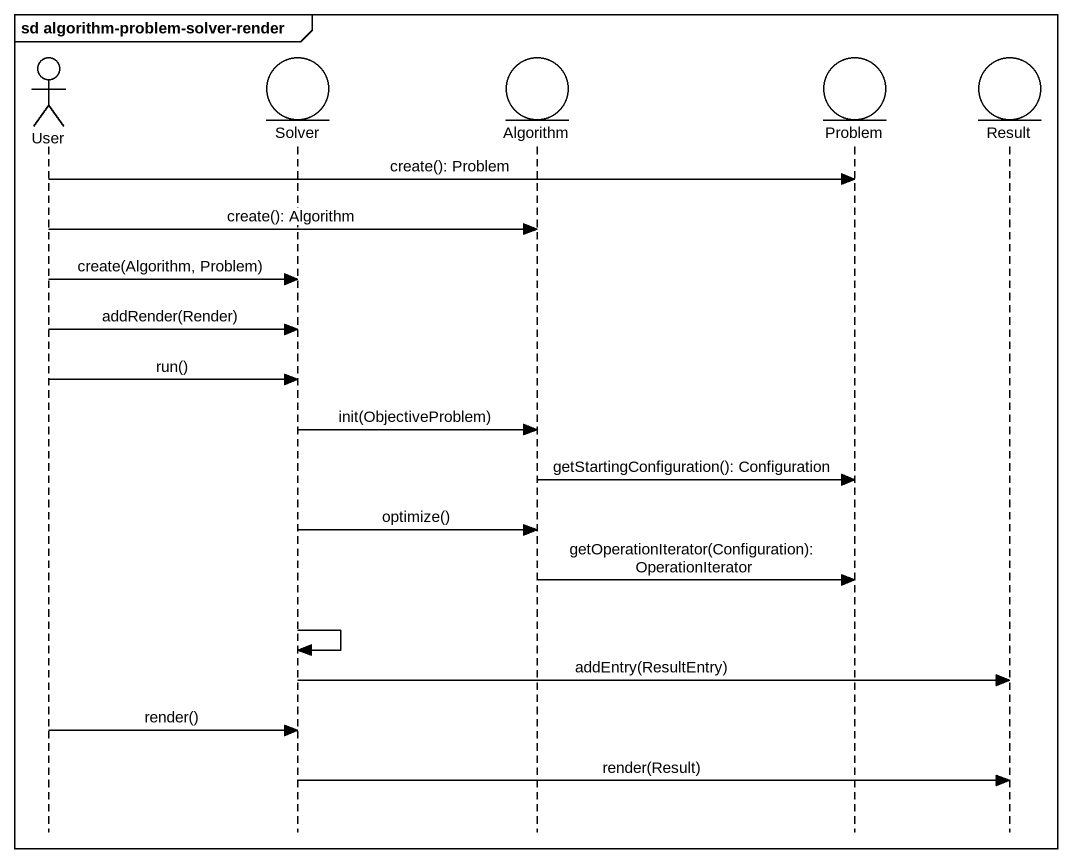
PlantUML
@startuml
mainframe sd algorithm-problem-solver-render
hide footbox
actor User
entity Solver
entity Algorithm
entity Problem
entity Result

User -> Problem : create(): Problem
User -> Algorithm : create(): Algorithm
User -> Solver : create(Algorithm, Problem)
User -> Solver : addRender(Render)
User -> Solver : run()
Solver -> Algorithm : init(ObjectiveProblem)
Algorithm -> Problem : getStartingConfiguration(): Configuration
Solver -> Algorithm : optimize()
Algorithm -> Problem : getOperationIterator(Configuration): OperationIterator
Solver -> Solver
Solver -> Result : addEntry(ResultEntry)
User -> Solver : render()
Solver -> Result : render(Result)
@enduml
